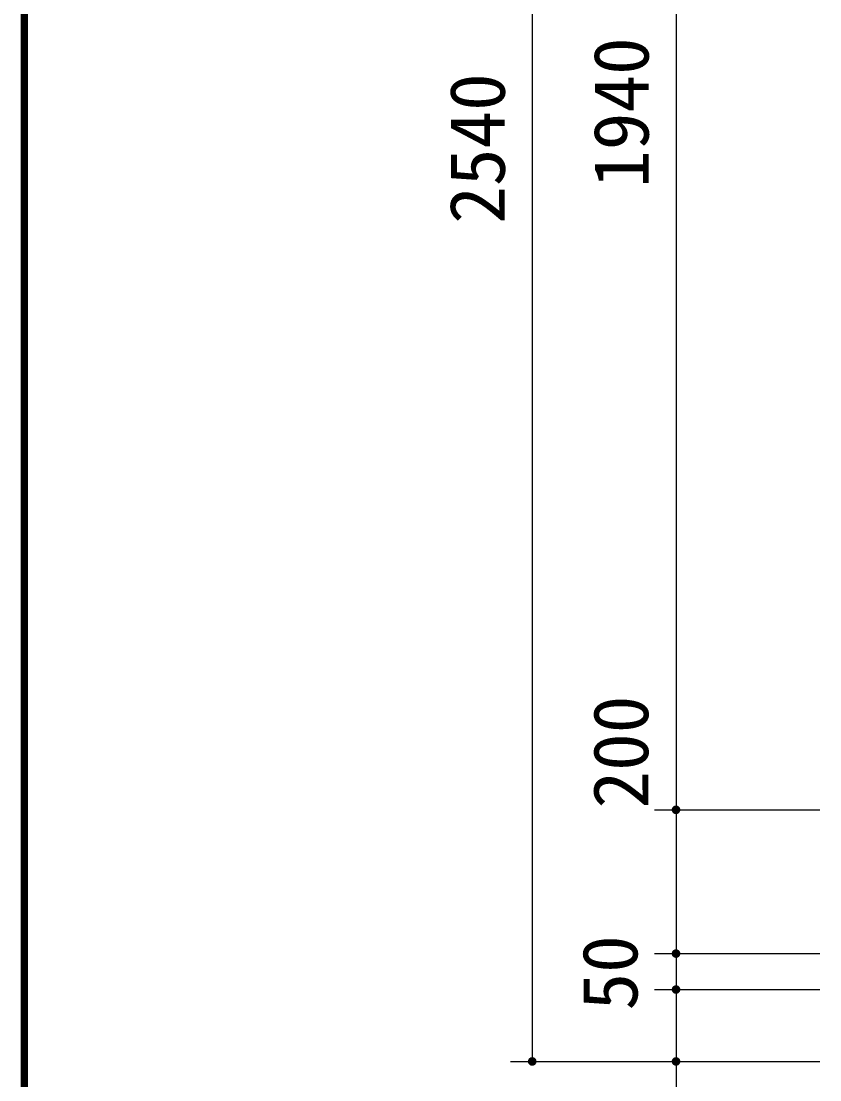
# Model space of a CAD drawing. Units: millimetres, scale not verified. Extents: x -11715 to 8910, y -9164 to 6308.
# Drawn here: x -7778 to -6668, y -4279 to -2807 of the extents above; entities that cross this region are included whole.
import ezdxf
from ezdxf.enums import TextEntityAlignment as Align

# ---------------------------------------------------------------- set-up
doc = ezdxf.new("R2010")
doc.units = ezdxf.units.MM
doc.header["$LTSCALE"] = 30
for name, color, linetype, lineweight in [('0-0_製作', 5, 'Continuous', 25), ('0-1_機器', 2, 'Continuous', 25), ('1-0_Axis_waku', 7, 'Continuous', 25)]:
    doc.layers.add(name, color=color, linetype=linetype, lineweight=lineweight)
doc.styles.add('ＭＳ ゴシック', font='')
doc.styles.get('ＭＳ ゴシック').set_extended_font_data('MS Gothic')

msp = doc.modelspace()

# ---------------------------------------------------------------- linework, layer by layer
at = {"layer": '0-0_製作', "color": 2}
for p, q in [((-6897.64, -3903.53), (-6667.64, -3903.53)), ((-6897.64, -4103.53), (-6667.64, -4103.53)), ((-6897.64, -4153.53), (-6667.64, -4153.53)), ((-7097.64, -4253.53), (-6667.64, -4253.53)), ((-6897.64, -4253.53), (-6667.64, -4253.53)), ((-6867.64, -4253.53), (-6867.64, -4455.37))]:
    msp.add_line(p, q, dxfattribs=at)
at = {"layer": '0-0_製作'}
for points in [[(-6873.35, -3901.68), (-6867.64, -3903.53), (-6873.54, -3902.41)], [(-6873.07, -3900.98), (-6867.64, -3903.53), (-6873.35, -3901.68)], [(-6872.71, -3900.32), (-6867.64, -3903.53), (-6873.07, -3900.98)], [(-6872.27, -3899.71), (-6867.64, -3903.53), (-6872.71, -3900.32)], [(-6871.75, -3899.16), (-6867.64, -3903.53), (-6872.27, -3899.71)], [(-6871.17, -3898.68), (-6867.64, -3903.53), (-6871.75, -3899.16)], [(-6870.53, -3898.27), (-6867.64, -3903.53), (-6871.17, -3898.68)], [(-6870.53, -3898.27), (-6867.64, -3897.53), (-6867.64, -3903.53)], [(-6869.85, -3897.95), (-6867.64, -3897.53), (-6870.53, -3898.27)], [(-6869.14, -3897.72), (-6867.64, -3897.53), (-6869.85, -3897.95)], [(-6868.4, -3897.58), (-6867.64, -3897.53), (-6869.14, -3897.72)], [(-6867.64, -3897.53), (-6861.64, -3903.53), (-6867.64, -3903.53)], [(-6867.27, -3897.54), (-6861.64, -3903.53), (-6867.64, -3897.53)], [(-6866.52, -3897.64), (-6861.64, -3903.53), (-6867.27, -3897.54)], [(-6865.79, -3897.82), (-6861.64, -3903.53), (-6866.52, -3897.64)], [(-6865.09, -3898.1), (-6861.64, -3903.53), (-6865.79, -3897.82)], [(-6864.43, -3898.46), (-6861.64, -3903.53), (-6865.09, -3898.1)], [(-6864.43, -3898.46), (-6861.69, -3902.78), (-6861.64, -3903.53)], [(-6863.82, -3898.91), (-6861.69, -3902.78), (-6864.43, -3898.46)], [(-6863.82, -3898.91), (-6861.83, -3902.04), (-6861.69, -3902.78)], [(-6863.27, -3899.42), (-6861.83, -3902.04), (-6863.82, -3898.91)], [(-6863.27, -3899.42), (-6862.07, -3901.32), (-6861.83, -3902.04)], [(-6862.79, -3900), (-6862.07, -3901.32), (-6863.27, -3899.42)], [(-6862.79, -3900), (-6862.39, -3900.64), (-6862.07, -3901.32)], [(-6873.63, -3903.15), (-6867.64, -3903.53), (-6873.64, -3903.53)], [(-6873.64, -3903.53), (-6870.86, -3908.6), (-6873.6, -3904.28)], [(-6873.64, -3903.53), (-6870.2, -3908.96), (-6870.86, -3908.6)], [(-6867.64, -3903.53), (-6870.2, -3908.96), (-6873.64, -3903.53)], [(-6873.54, -3902.41), (-6867.64, -3903.53), (-6873.63, -3903.15)], [(-6873.6, -3904.28), (-6871.47, -3908.15), (-6873.46, -3905.02)], [(-6873.6, -3904.28), (-6870.86, -3908.6), (-6871.47, -3908.15)], [(-6873.46, -3905.02), (-6872.02, -3907.64), (-6873.22, -3905.74)], [(-6873.46, -3905.02), (-6871.47, -3908.15), (-6872.02, -3907.64)], [(-6873.22, -3905.74), (-6872.5, -3907.06), (-6872.9, -3906.42)], [(-6873.22, -3905.74), (-6872.02, -3907.64), (-6872.5, -3907.06)], [(-6867.64, -3903.53), (-6869.5, -3909.24), (-6870.2, -3908.96)], [(-6867.64, -3903.53), (-6868.77, -3909.42), (-6869.5, -3909.24)], [(-6867.64, -3903.53), (-6868.02, -3909.52), (-6868.77, -3909.42)], [(-6867.64, -3903.53), (-6867.64, -3909.53), (-6868.02, -3909.52)], [(-6867.64, -3903.53), (-6866.89, -3909.48), (-6867.64, -3909.53)], [(-6867.64, -3903.53), (-6866.15, -3909.34), (-6866.89, -3909.48)], [(-6867.64, -3903.53), (-6865.44, -3909.11), (-6866.15, -3909.34)], [(-6867.64, -3903.53), (-6864.75, -3908.79), (-6865.44, -3909.11)], [(-6867.64, -3903.53), (-6864.12, -3908.38), (-6864.75, -3908.79)], [(-6861.64, -3903.53), (-6864.12, -3908.38), (-6867.64, -3903.53)], [(-6861.64, -3903.53), (-6863.54, -3907.9), (-6864.12, -3908.38)], [(-6861.64, -3903.53), (-6863.02, -3907.36), (-6863.54, -3907.9)], [(-6861.64, -3903.53), (-6862.58, -3906.75), (-6863.02, -3907.36)], [(-6861.64, -3903.53), (-6862.21, -3906.09), (-6862.58, -3906.75)], [(-6861.64, -3903.53), (-6861.94, -3905.38), (-6862.21, -3906.09)], [(-6861.64, -3903.53), (-6861.75, -3904.66), (-6861.94, -3905.38)], [(-6861.64, -3903.53), (-6861.66, -3903.91), (-6861.75, -3904.66)], [(-6873.63, -4103.15), (-6867.64, -4103.53), (-6873.64, -4103.53)], [(-6873.64, -4103.53), (-6870.86, -4108.6), (-6873.6, -4104.28)], [(-6873.64, -4103.53), (-6870.2, -4108.96), (-6870.86, -4108.6)], [(-6867.64, -4103.53), (-6870.2, -4108.96), (-6873.64, -4103.53)], [(-6873.54, -4102.41), (-6867.64, -4103.53), (-6873.63, -4103.15)], [(-6873.6, -4104.28), (-6871.47, -4108.15), (-6873.46, -4105.02)], [(-6873.6, -4104.28), (-6870.86, -4108.6), (-6871.47, -4108.15)], [(-6873.35, -4101.68), (-6867.64, -4103.53), (-6873.54, -4102.41)], [(-6873.46, -4105.02), (-6872.02, -4107.64), (-6873.22, -4105.74)], [(-6873.46, -4105.02), (-6871.47, -4108.15), (-6872.02, -4107.64)], [(-6873.07, -4100.98), (-6867.64, -4103.53), (-6873.35, -4101.68)], [(-6873.22, -4105.74), (-6872.5, -4107.06), (-6872.9, -4106.42)], [(-6873.22, -4105.74), (-6872.02, -4107.64), (-6872.5, -4107.06)], [(-6872.71, -4100.32), (-6867.64, -4103.53), (-6873.07, -4100.98)], [(-6872.27, -4099.71), (-6867.64, -4103.53), (-6872.71, -4100.32)], [(-6871.75, -4099.16), (-6867.64, -4103.53), (-6872.27, -4099.71)], [(-6871.17, -4098.68), (-6867.64, -4103.53), (-6871.75, -4099.16)], [(-6870.53, -4098.27), (-6867.64, -4103.53), (-6871.17, -4098.68)], [(-6870.53, -4098.27), (-6867.64, -4097.53), (-6867.64, -4103.53)], [(-6869.85, -4097.95), (-6867.64, -4097.53), (-6870.53, -4098.27)], [(-6867.64, -4103.53), (-6869.5, -4109.24), (-6870.2, -4108.96)], [(-6869.14, -4097.72), (-6867.64, -4097.53), (-6869.85, -4097.95)], [(-6867.64, -4103.53), (-6868.77, -4109.42), (-6869.5, -4109.24)], [(-6868.4, -4097.58), (-6867.64, -4097.53), (-6869.14, -4097.72)], [(-6867.64, -4103.53), (-6868.02, -4109.52), (-6868.77, -4109.42)], [(-6867.64, -4103.53), (-6867.64, -4109.53), (-6868.02, -4109.52)], [(-6867.64, -4097.53), (-6861.64, -4103.53), (-6867.64, -4103.53)], [(-6867.27, -4097.54), (-6861.64, -4103.53), (-6867.64, -4097.53)], [(-6867.64, -4103.53), (-6866.89, -4109.48), (-6867.64, -4109.53)], [(-6867.64, -4103.53), (-6866.15, -4109.34), (-6866.89, -4109.48)], [(-6867.64, -4103.53), (-6865.44, -4109.11), (-6866.15, -4109.34)], [(-6867.64, -4103.53), (-6864.75, -4108.79), (-6865.44, -4109.11)], [(-6867.64, -4103.53), (-6864.12, -4108.38), (-6864.75, -4108.79)], [(-6861.64, -4103.53), (-6864.12, -4108.38), (-6867.64, -4103.53)], [(-6866.52, -4097.64), (-6861.64, -4103.53), (-6867.27, -4097.54)], [(-6865.79, -4097.82), (-6861.64, -4103.53), (-6866.52, -4097.64)], [(-6865.09, -4098.1), (-6861.64, -4103.53), (-6865.79, -4097.82)], [(-6864.43, -4098.46), (-6861.64, -4103.53), (-6865.09, -4098.1)], [(-6864.43, -4098.46), (-6861.69, -4102.78), (-6861.64, -4103.53)], [(-6863.82, -4098.91), (-6861.69, -4102.78), (-6864.43, -4098.46)], [(-6861.64, -4103.53), (-6863.54, -4107.9), (-6864.12, -4108.38)], [(-6863.82, -4098.91), (-6861.83, -4102.04), (-6861.69, -4102.78)], [(-6863.27, -4099.42), (-6861.83, -4102.04), (-6863.82, -4098.91)], [(-6861.64, -4103.53), (-6863.02, -4107.36), (-6863.54, -4107.9)], [(-6863.27, -4099.42), (-6862.07, -4101.32), (-6861.83, -4102.04)], [(-6862.79, -4100), (-6862.07, -4101.32), (-6863.27, -4099.42)], [(-6861.64, -4103.53), (-6862.58, -4106.75), (-6863.02, -4107.36)], [(-6862.79, -4100), (-6862.39, -4100.64), (-6862.07, -4101.32)], [(-6861.64, -4103.53), (-6862.21, -4106.09), (-6862.58, -4106.75)], [(-6861.64, -4103.53), (-6861.94, -4105.38), (-6862.21, -4106.09)], [(-6861.64, -4103.53), (-6861.75, -4104.66), (-6861.94, -4105.38)], [(-6861.64, -4103.53), (-6861.66, -4103.91), (-6861.75, -4104.66)], [(-6873.35, -4151.68), (-6867.64, -4153.53), (-6873.54, -4152.41)], [(-6873.07, -4150.98), (-6867.64, -4153.53), (-6873.35, -4151.68)], [(-6872.71, -4150.32), (-6867.64, -4153.53), (-6873.07, -4150.98)], [(-6872.27, -4149.71), (-6867.64, -4153.53), (-6872.71, -4150.32)], [(-6871.75, -4149.16), (-6867.64, -4153.53), (-6872.27, -4149.71)], [(-6871.17, -4148.68), (-6867.64, -4153.53), (-6871.75, -4149.16)], [(-6870.53, -4148.27), (-6867.64, -4153.53), (-6871.17, -4148.68)], [(-6870.53, -4148.27), (-6867.64, -4147.53), (-6867.64, -4153.53)], [(-6869.85, -4147.95), (-6867.64, -4147.53), (-6870.53, -4148.27)], [(-6869.14, -4147.72), (-6867.64, -4147.53), (-6869.85, -4147.95)], [(-6868.4, -4147.58), (-6867.64, -4147.53), (-6869.14, -4147.72)], [(-6867.64, -4147.53), (-6861.64, -4153.53), (-6867.64, -4153.53)], [(-6867.27, -4147.54), (-6861.64, -4153.53), (-6867.64, -4147.53)], [(-6866.52, -4147.64), (-6861.64, -4153.53), (-6867.27, -4147.54)], [(-6865.79, -4147.82), (-6861.64, -4153.53), (-6866.52, -4147.64)], [(-6865.09, -4148.1), (-6861.64, -4153.53), (-6865.79, -4147.82)], [(-6864.43, -4148.46), (-6861.64, -4153.53), (-6865.09, -4148.1)], [(-6864.43, -4148.46), (-6861.69, -4152.78), (-6861.64, -4153.53)], [(-6863.82, -4148.91), (-6861.69, -4152.78), (-6864.43, -4148.46)], [(-6863.82, -4148.91), (-6861.83, -4152.04), (-6861.69, -4152.78)], [(-6863.27, -4149.42), (-6861.83, -4152.04), (-6863.82, -4148.91)], [(-6863.27, -4149.42), (-6862.07, -4151.32), (-6861.83, -4152.04)], [(-6862.79, -4150), (-6862.07, -4151.32), (-6863.27, -4149.42)], [(-6862.79, -4150), (-6862.39, -4150.64), (-6862.07, -4151.32)], [(-6873.63, -4153.15), (-6867.64, -4153.53), (-6873.64, -4153.53)], [(-6873.64, -4153.53), (-6870.86, -4158.6), (-6873.6, -4154.28)], [(-6873.64, -4153.53), (-6870.2, -4158.96), (-6870.86, -4158.6)], [(-6867.64, -4153.53), (-6870.2, -4158.96), (-6873.64, -4153.53)], [(-6873.54, -4152.41), (-6867.64, -4153.53), (-6873.63, -4153.15)], [(-6873.6, -4154.28), (-6871.47, -4158.15), (-6873.46, -4155.02)], [(-6873.6, -4154.28), (-6870.86, -4158.6), (-6871.47, -4158.15)], [(-6873.46, -4155.02), (-6872.02, -4157.64), (-6873.22, -4155.74)], [(-6873.46, -4155.02), (-6871.47, -4158.15), (-6872.02, -4157.64)], [(-6873.22, -4155.74), (-6872.5, -4157.06), (-6872.9, -4156.42)], [(-6873.22, -4155.74), (-6872.02, -4157.64), (-6872.5, -4157.06)], [(-6867.64, -4153.53), (-6869.5, -4159.24), (-6870.2, -4158.96)], [(-6867.64, -4153.53), (-6868.77, -4159.42), (-6869.5, -4159.24)], [(-6867.64, -4153.53), (-6868.02, -4159.52), (-6868.77, -4159.42)], [(-6867.64, -4153.53), (-6867.64, -4159.53), (-6868.02, -4159.52)], [(-6867.64, -4153.53), (-6866.89, -4159.48), (-6867.64, -4159.53)], [(-6867.64, -4153.53), (-6866.15, -4159.34), (-6866.89, -4159.48)], [(-6867.64, -4153.53), (-6865.44, -4159.11), (-6866.15, -4159.34)], [(-6867.64, -4153.53), (-6864.75, -4158.79), (-6865.44, -4159.11)], [(-6867.64, -4153.53), (-6864.12, -4158.38), (-6864.75, -4158.79)], [(-6861.64, -4153.53), (-6864.12, -4158.38), (-6867.64, -4153.53)], [(-6861.64, -4153.53), (-6863.54, -4157.9), (-6864.12, -4158.38)], [(-6861.64, -4153.53), (-6863.02, -4157.36), (-6863.54, -4157.9)], [(-6861.64, -4153.53), (-6862.58, -4156.75), (-6863.02, -4157.36)], [(-6861.64, -4153.53), (-6862.21, -4156.09), (-6862.58, -4156.75)], [(-6861.64, -4153.53), (-6861.94, -4155.38), (-6862.21, -4156.09)], [(-6861.64, -4153.53), (-6861.75, -4154.66), (-6861.94, -4155.38)], [(-6861.64, -4153.53), (-6861.66, -4153.91), (-6861.75, -4154.66)], [(-7073.63, -4253.15), (-7067.64, -4253.53), (-7073.64, -4253.53)], [(-7073.64, -4253.53), (-7070.86, -4258.6), (-7073.6, -4254.28)], [(-7073.64, -4253.53), (-7070.2, -4258.96), (-7070.86, -4258.6)], [(-7067.64, -4253.53), (-7070.2, -4258.96), (-7073.64, -4253.53)], [(-7073.54, -4252.41), (-7067.64, -4253.53), (-7073.63, -4253.15)], [(-7073.6, -4254.28), (-7071.47, -4258.15), (-7073.46, -4255.02)], [(-7073.6, -4254.28), (-7070.86, -4258.6), (-7071.47, -4258.15)], [(-7073.35, -4251.68), (-7067.64, -4253.53), (-7073.54, -4252.41)], [(-7073.46, -4255.02), (-7072.02, -4257.64), (-7073.22, -4255.74)], [(-7073.46, -4255.02), (-7071.47, -4258.15), (-7072.02, -4257.64)], [(-7073.07, -4250.98), (-7067.64, -4253.53), (-7073.35, -4251.68)], [(-7072.71, -4250.32), (-7067.64, -4253.53), (-7073.07, -4250.98)], [(-7072.27, -4249.71), (-7067.64, -4253.53), (-7072.71, -4250.32)], [(-7071.75, -4249.16), (-7067.64, -4253.53), (-7072.27, -4249.71)], [(-7071.17, -4248.68), (-7067.64, -4253.53), (-7071.75, -4249.16)], [(-7070.53, -4248.27), (-7067.64, -4253.53), (-7071.17, -4248.68)], [(-7070.53, -4248.27), (-7067.64, -4247.53), (-7067.64, -4253.53)], [(-7069.85, -4247.95), (-7067.64, -4247.53), (-7070.53, -4248.27)], [(-7067.64, -4253.53), (-7069.5, -4259.24), (-7070.2, -4258.96)], [(-7069.14, -4247.72), (-7067.64, -4247.53), (-7069.85, -4247.95)], [(-7067.64, -4253.53), (-7068.77, -4259.42), (-7069.5, -4259.24)], [(-7068.4, -4247.58), (-7067.64, -4247.53), (-7069.14, -4247.72)], [(-7067.64, -4253.53), (-7068.02, -4259.52), (-7068.77, -4259.42)], [(-7067.64, -4253.53), (-7067.64, -4259.53), (-7068.02, -4259.52)], [(-7067.64, -4247.53), (-7061.64, -4253.53), (-7067.64, -4253.53)], [(-7067.27, -4247.54), (-7061.64, -4253.53), (-7067.64, -4247.53)], [(-7067.64, -4253.53), (-7066.89, -4259.48), (-7067.64, -4259.53)], [(-7067.64, -4253.53), (-7066.15, -4259.34), (-7066.89, -4259.48)], [(-7067.64, -4253.53), (-7065.44, -4259.11), (-7066.15, -4259.34)], [(-7067.64, -4253.53), (-7064.75, -4258.79), (-7065.44, -4259.11)], [(-7067.64, -4253.53), (-7064.12, -4258.38), (-7064.75, -4258.79)], [(-7061.64, -4253.53), (-7064.12, -4258.38), (-7067.64, -4253.53)], [(-7066.52, -4247.64), (-7061.64, -4253.53), (-7067.27, -4247.54)], [(-7065.79, -4247.82), (-7061.64, -4253.53), (-7066.52, -4247.64)], [(-7065.09, -4248.1), (-7061.64, -4253.53), (-7065.79, -4247.82)], [(-7064.43, -4248.46), (-7061.64, -4253.53), (-7065.09, -4248.1)], [(-7064.43, -4248.46), (-7061.69, -4252.78), (-7061.64, -4253.53)], [(-7063.82, -4248.91), (-7061.69, -4252.78), (-7064.43, -4248.46)], [(-7061.64, -4253.53), (-7063.54, -4257.9), (-7064.12, -4258.38)], [(-7063.82, -4248.91), (-7061.83, -4252.04), (-7061.69, -4252.78)], [(-7063.27, -4249.42), (-7061.83, -4252.04), (-7063.82, -4248.91)], [(-7061.64, -4253.53), (-7063.02, -4257.36), (-7063.54, -4257.9)], [(-7063.27, -4249.42), (-7062.07, -4251.32), (-7061.83, -4252.04)], [(-7062.79, -4250), (-7062.07, -4251.32), (-7063.27, -4249.42)], [(-7061.64, -4253.53), (-7062.58, -4256.75), (-7063.02, -4257.36)], [(-7062.79, -4250), (-7062.39, -4250.64), (-7062.07, -4251.32)], [(-7061.64, -4253.53), (-7062.21, -4256.09), (-7062.58, -4256.75)], [(-7061.64, -4253.53), (-7061.94, -4255.38), (-7062.21, -4256.09)], [(-7061.64, -4253.53), (-7061.75, -4254.66), (-7061.94, -4255.38)], [(-7061.64, -4253.53), (-7061.66, -4253.91), (-7061.75, -4254.66)], [(-6873.63, -4253.15), (-6867.64, -4253.53), (-6873.64, -4253.53)], [(-6873.64, -4253.53), (-6870.86, -4258.6), (-6873.6, -4254.28)], [(-6873.64, -4253.53), (-6870.2, -4258.96), (-6870.86, -4258.6)], [(-6867.64, -4253.53), (-6870.2, -4258.96), (-6873.64, -4253.53)], [(-6873.54, -4252.41), (-6867.64, -4253.53), (-6873.63, -4253.15)], [(-6873.6, -4254.28), (-6871.47, -4258.15), (-6873.46, -4255.02)], [(-6873.6, -4254.28), (-6870.86, -4258.6), (-6871.47, -4258.15)], [(-6873.35, -4251.68), (-6867.64, -4253.53), (-6873.54, -4252.41)], [(-6873.46, -4255.02), (-6872.02, -4257.64), (-6873.22, -4255.74)], [(-6873.46, -4255.02), (-6871.47, -4258.15), (-6872.02, -4257.64)], [(-6873.07, -4250.98), (-6867.64, -4253.53), (-6873.35, -4251.68)], [(-6872.71, -4250.32), (-6867.64, -4253.53), (-6873.07, -4250.98)], [(-6872.27, -4249.71), (-6867.64, -4253.53), (-6872.71, -4250.32)], [(-6871.75, -4249.16), (-6867.64, -4253.53), (-6872.27, -4249.71)], [(-6871.17, -4248.68), (-6867.64, -4253.53), (-6871.75, -4249.16)], [(-6870.53, -4248.27), (-6867.64, -4253.53), (-6871.17, -4248.68)], [(-6870.53, -4248.27), (-6867.64, -4247.53), (-6867.64, -4253.53)], [(-6869.85, -4247.95), (-6867.64, -4247.53), (-6870.53, -4248.27)], [(-6867.64, -4253.53), (-6869.5, -4259.24), (-6870.2, -4258.96)], [(-6869.14, -4247.72), (-6867.64, -4247.53), (-6869.85, -4247.95)], [(-6867.64, -4253.53), (-6868.77, -4259.42), (-6869.5, -4259.24)], [(-6868.4, -4247.58), (-6867.64, -4247.53), (-6869.14, -4247.72)], [(-6867.64, -4253.53), (-6868.02, -4259.52), (-6868.77, -4259.42)], [(-6867.64, -4253.53), (-6867.64, -4259.53), (-6868.02, -4259.52)], [(-6867.64, -4247.53), (-6861.64, -4253.53), (-6867.64, -4253.53)], [(-6867.27, -4247.54), (-6861.64, -4253.53), (-6867.64, -4247.53)], [(-6867.64, -4253.53), (-6866.89, -4259.48), (-6867.64, -4259.53)], [(-6867.64, -4253.53), (-6866.15, -4259.34), (-6866.89, -4259.48)], [(-6867.64, -4253.53), (-6865.44, -4259.11), (-6866.15, -4259.34)], [(-6867.64, -4253.53), (-6864.75, -4258.79), (-6865.44, -4259.11)], [(-6867.64, -4253.53), (-6864.12, -4258.38), (-6864.75, -4258.79)], [(-6861.64, -4253.53), (-6864.12, -4258.38), (-6867.64, -4253.53)], [(-6866.52, -4247.64), (-6861.64, -4253.53), (-6867.27, -4247.54)], [(-6865.79, -4247.82), (-6861.64, -4253.53), (-6866.52, -4247.64)], [(-6865.09, -4248.1), (-6861.64, -4253.53), (-6865.79, -4247.82)], [(-6864.43, -4248.46), (-6861.64, -4253.53), (-6865.09, -4248.1)], [(-6864.43, -4248.46), (-6861.69, -4252.78), (-6861.64, -4253.53)], [(-6863.82, -4248.91), (-6861.69, -4252.78), (-6864.43, -4248.46)], [(-6861.64, -4253.53), (-6863.54, -4257.9), (-6864.12, -4258.38)], [(-6863.82, -4248.91), (-6861.83, -4252.04), (-6861.69, -4252.78)], [(-6863.27, -4249.42), (-6861.83, -4252.04), (-6863.82, -4248.91)], [(-6861.64, -4253.53), (-6863.02, -4257.36), (-6863.54, -4257.9)], [(-6863.27, -4249.42), (-6862.07, -4251.32), (-6861.83, -4252.04)], [(-6862.79, -4250), (-6862.07, -4251.32), (-6863.27, -4249.42)], [(-6861.64, -4253.53), (-6862.58, -4256.75), (-6863.02, -4257.36)], [(-6862.79, -4250), (-6862.39, -4250.64), (-6862.07, -4251.32)], [(-6861.64, -4253.53), (-6862.21, -4256.09), (-6862.58, -4256.75)], [(-6861.64, -4253.53), (-6861.94, -4255.38), (-6862.21, -4256.09)], [(-6861.64, -4253.53), (-6861.75, -4254.66), (-6861.94, -4255.38)], [(-6861.64, -4253.53), (-6861.66, -4253.91), (-6861.75, -4254.66)], [(-7073.22, -4255.74), (-7072.5, -4257.06), (-7072.9, -4256.42)], [(-7073.22, -4255.74), (-7072.02, -4257.64), (-7072.5, -4257.06)], [(-6873.22, -4255.74), (-6872.5, -4257.06), (-6872.9, -4256.42)], [(-6873.22, -4255.74), (-6872.02, -4257.64), (-6872.5, -4257.06)]]:
    msp.add_solid(points, dxfattribs=at)
at = {"layer": '0-1_機器'}
for p, q in [((-7067.64, -1713.55), (-7067.64, -4253.53)), ((-6867.64, -1963.55), (-6867.64, -3903.53)), ((-6867.64, -3903.53), (-6867.64, -4103.53)), ((-6867.64, -4103.53), (-6867.64, -4153.53)), ((-6867.64, -4153.53), (-6867.64, -4253.53))]:
    msp.add_line(p, q, dxfattribs=at)
at = {"layer": '1-0_Axis_waku'}
for p, q in [((-7778.4, 5769.9), (-7778.4, -5814.9)), ((-7777.8, 5769.3), (-7777.8, -5814.3)), ((-7777.2, 5768.7), (-7777.2, -5813.7)), ((-7776.6, 5768.1), (-7776.6, -5813.1)), ((-7776, 5767.5), (-7776, -5812.5)), ((-7775.4, 5766.9), (-7775.4, -5811.9)), ((-7774.8, 5766.3), (-7774.8, -5811.3)), ((-7774.2, 5765.7), (-7774.2, -5810.7)), ((-7773.6, 5765.1), (-7773.6, -5810.1)), ((-7773, 5764.5), (-7773, -5809.5)), ((-7772.4, 5763.9), (-7772.4, -5808.9)), ((-7771.8, 5763.3), (-7771.8, -5808.3)), ((-7771.2, 5762.7), (-7771.2, -5807.7)), ((-7770.6, 5762.1), (-7770.6, -5807.1)), ((-7770, 5761.5), (-7770, -5806.5))]:
    msp.add_line(p, q, dxfattribs=at)

# ---------------------------------------------------------------- texts
at = {"layer": '0-0_製作', "color": 4, "style": 'ＭＳ ゴシック'}
msp.add_text('1940', height=76.98, rotation=90, dxfattribs=at).set_placement((-6882.64, -3038.54), align=Align.BOTTOM_LEFT)
at = {"layer": '0-1_機器', "color": 4, "style": 'ＭＳ ゴシック'}
for s, p in [('2540', (-7082.64, -3088.54)), ('200', (-6883.2, -3901.79)), ('50', (-6898.18, -4182.71))]:
    msp.add_text(s, height=76.98, rotation=90, dxfattribs=at).set_placement(p, align=Align.BOTTOM_LEFT)

doc.saveas('drawing.dxf')
